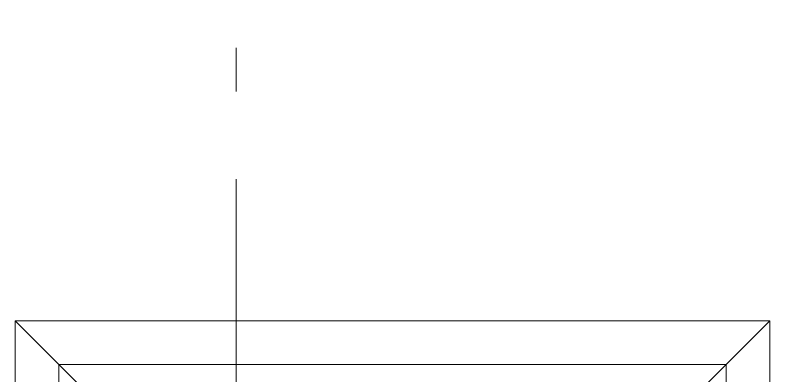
# Model space of a CAD drawing. Header units: millimetres. Extents: x -187347 to 135007, y -6415 to 292048.
# Drawn here: x -57445 to -55722, y 56559 to 57383 of the extents above; entities that cross this region are included whole.
import ezdxf

# ---------------------------------------------------------------- set-up
doc = ezdxf.new("R2010")
doc.units = ezdxf.units.MM
doc.header["$LTSCALE"] = 100
doc.linetypes.add('Z_LINE-CNTR', pattern=[17, 12, -2, 1, -2])
doc.layers.add('A-WALL', color=7, linetype='Continuous', lineweight=5)
doc.layers.add('S-GRID', color=7, linetype='Continuous', lineweight=5)

msp = doc.modelspace()

# ---------------------------------------------------------------- linework, layer by layer
at = {"layer": 'A-WALL'}
for p, q in [((-57344.9, 56585), (-57444.9, 56685)), ((-57444.9, 56685), (-57344.9, 56585)), ((-55721.9, 56685), (-57444.9, 56685)), ((-57444.9, 56685), (-57444.9, 55425)), ((-55721.9, 56685), (-55821.9, 56585)), ((-55821.9, 56585), (-55721.9, 56685)), ((-55721.9, 55425), (-55721.9, 56685)), ((-57294.1, 56534.2), (-57344.9, 56585)), ((-57344.9, 56585), (-57294.1, 56534.2)), ((-55821.9, 56585), (-57344.9, 56585)), ((-57344.9, 56585), (-57344.9, 55525)), ((-55821.9, 56585), (-55872.7, 56534.2)), ((-55872.7, 56534.2), (-55821.9, 56585)), ((-55821.9, 55525), (-55821.9, 56585))]:
    msp.add_line(p, q, dxfattribs=at)
at = {"layer": 'S-GRID', "color": 152, "linetype": 'Z_LINE-CNTR'}
msp.add_line((-56939.9, 111408.8), (-56939.9, -6038.2), dxfattribs=at)

doc.saveas('drawing.dxf')
